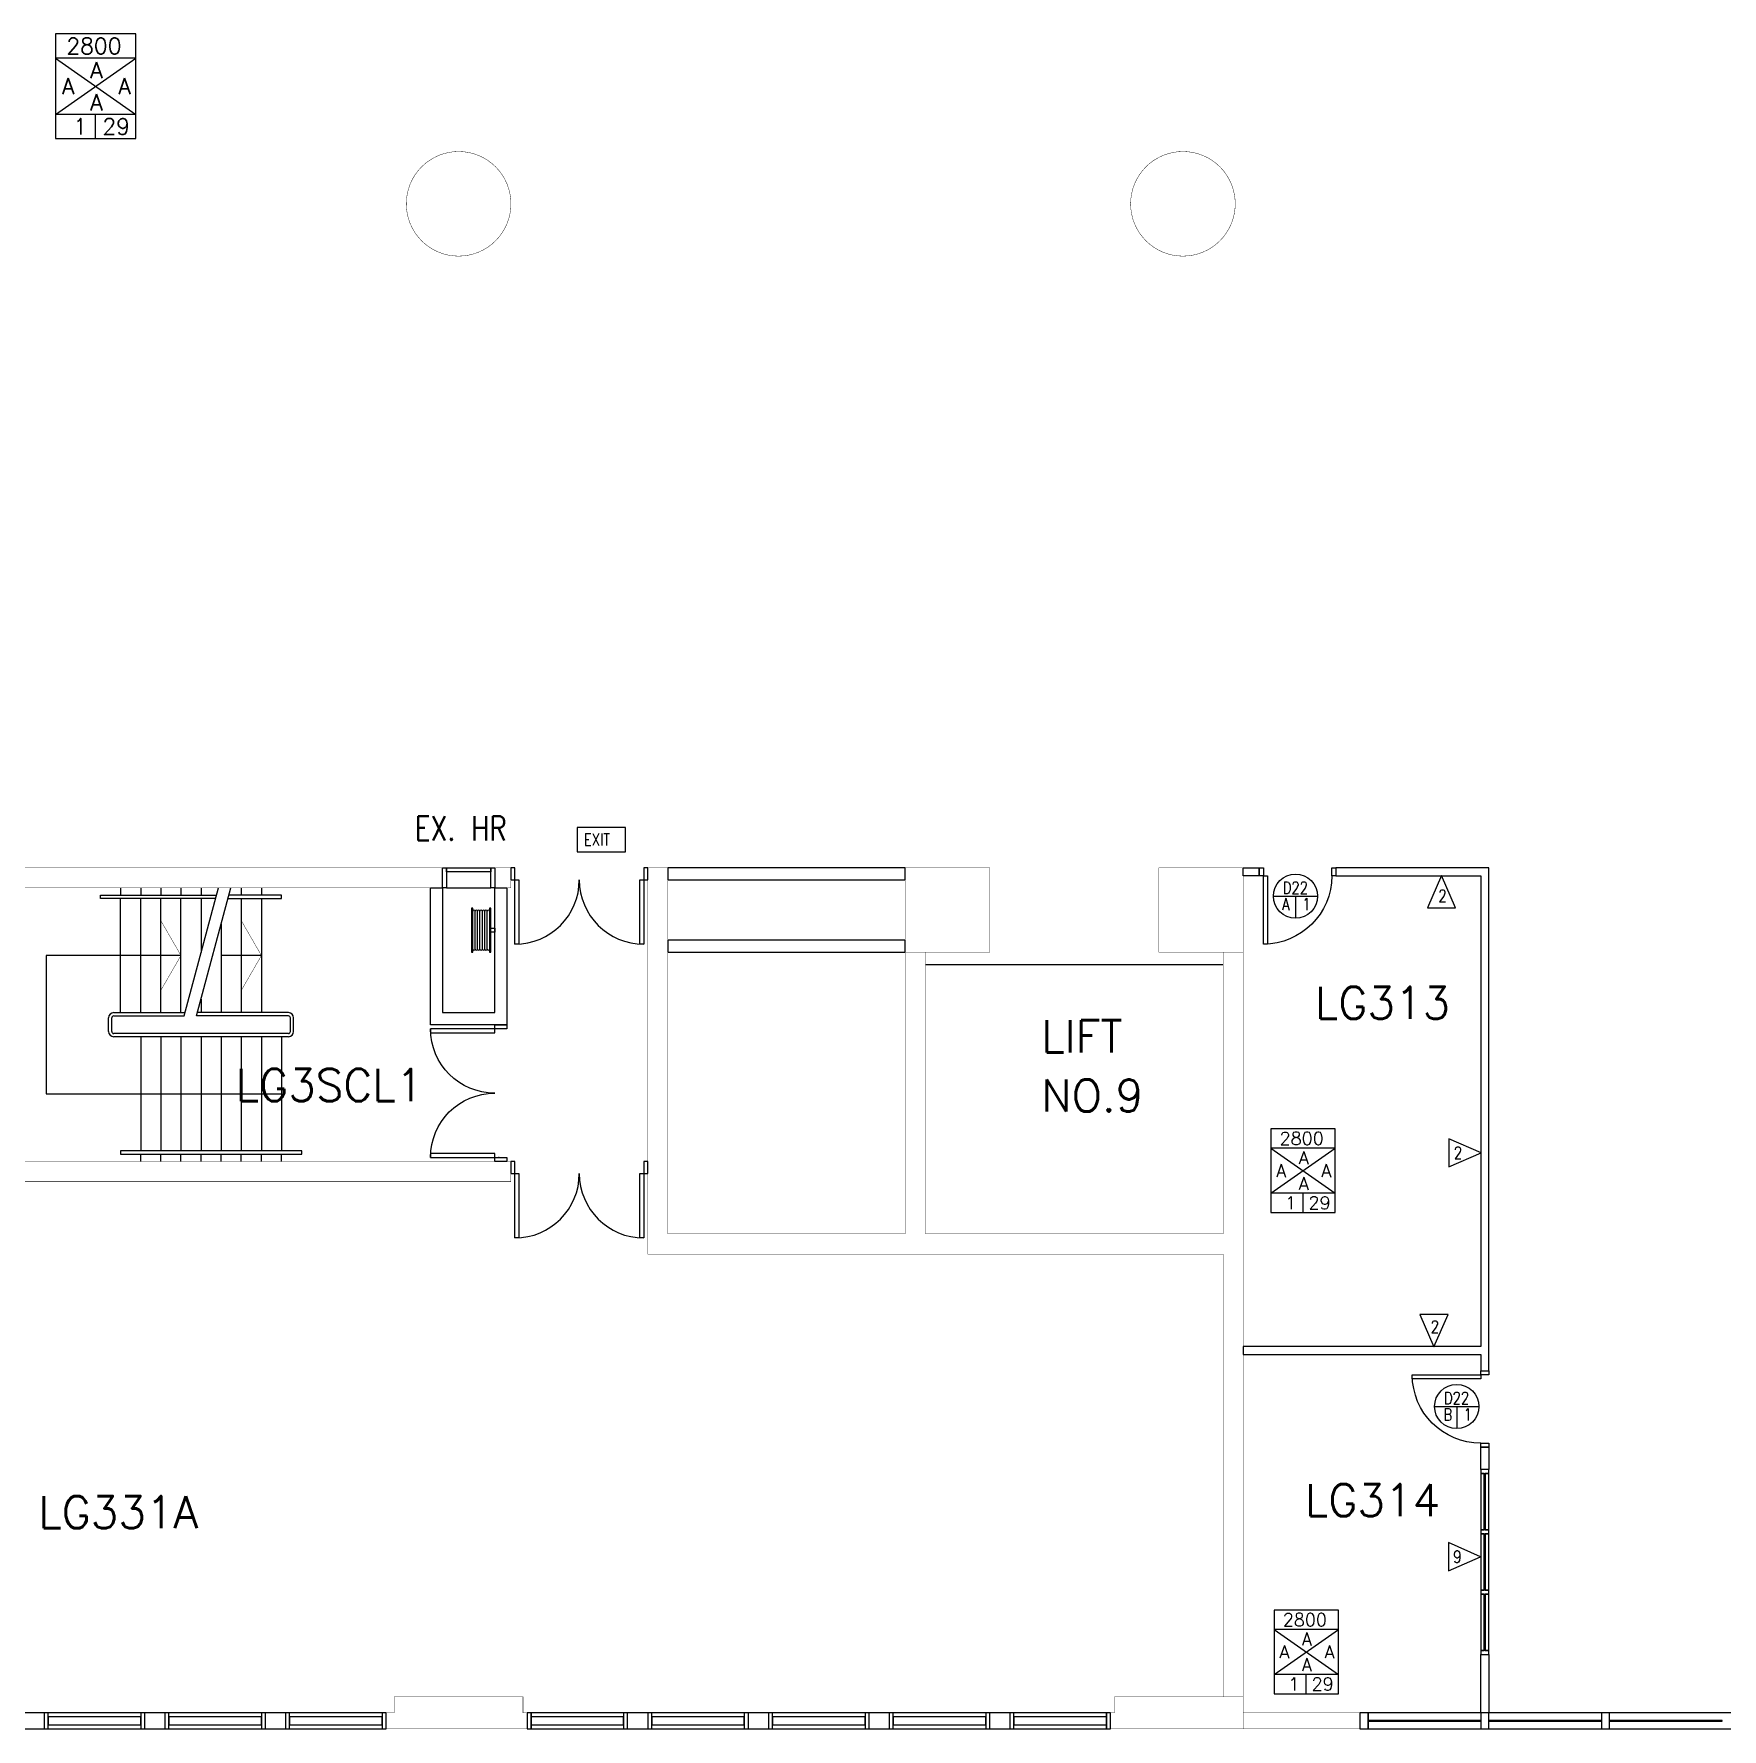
# Model space of a CAD drawing. Extents: x -163002 to 22103, y -103500 to 51643.
# Drawn here: x -62277 to -41300, y 5848 to 26911 of the extents above; entities that cross this region are included whole.
import ezdxf

# ---------------------------------------------------------------- set-up
doc = ezdxf.new("R2010")
doc.units = 0
doc.header["$LTSCALE"] = 1000
doc.header["$MEASUREMENT"] = 0
doc.layers.get('0').update_dxf_attribs({"linetype": 'CONTINUOUS'})
for name, color, linetype in [('s2113a$0$11', 7, 'CONTINUOUS'), ('s2113a$0$17', 7, 'CONTINUOUS'), ('s2113a$0$20', 7, 'CONTINUOUS'), ('s2113a$0$23', 7, 'CONTINUOUS'), ('s2113a$0$25', 7, 'CONTINUOUS'), ('s2113a$0$29', 7, 'CONTINUOUS'), ('s2113a$0$30', 7, 'CONTINUOUS'), ('s2113a$0$41', 7, 'CONTINUOUS'), ('s2113a$0$51', 7, 'CONTINUOUS'), ('s2113a$0$56', 7, 'CONTINUOUS'), ('s2113a$0$6', 7, 'CONTINUOUS'), ('s2113a$0$ROOM-NO', 4, 'CONTINUOUS')]:
    doc.layers.add(name, color=color, linetype=linetype)
doc.styles.add('s2113a$0$STANDARD', font='SIMPLEX')

# ---------------------------------------------------------------- blocks, each defined once
blk = doc.blocks.new('s2113a$0$FFBOX')
at = {"layer": 's2113a$0$51', "linetype": 'Continuous'}
blk.add_line((0, -0.65), (0, -0.35), dxfattribs=at)
blk.add_lwpolyline([(-0.5, -0.65), (0.5, -0.65), (0.5, 0.65), (-0.5, 0.65)], close=True, dxfattribs=at)
blk.add_lwpolyline([(-0.5, -0.35), (0.5, 0.35), (-0.5, 0.35), (0.5, -0.35), (-0.5, -0.35)], dxfattribs=at)
at = {"layer": 's2113a$0$51', "linetype": 'Continuous', "style": 's2113a$0$STANDARD'}
for tag, p in [('TAG1', (-0.3638, 0.4)), ('TAG5', (-0.0661, 0.1)), ('TAG6', (-0.4161, -0.1)), ('TAG7', (0.2839, -0.1)), ('TAG4', (-0.0661, -0.3)), ('TAG2', (-0.4154, -0.6)), ('TAG3', (0.0846, -0.6))]:
    blk.add_attdef(tag, p, '', height=0.2, dxfattribs=at)
blk = doc.blocks.new('s2113a$0$EXIT')
at = {"layer": 's2113a$0$56', "color": 1, "linetype": 'Continuous'}
blk.add_lwpolyline([(0, 0), (0.6, 0), (0.6, 0.3001), (0, 0.3001)], close=True, dxfattribs=at)
at = {"layer": 's2113a$0$56', "color": 1, "linetype": 'Continuous', "style": 's2113a$0$STANDARD', "width": 0.8}
blk.add_text('EXIT', height=0.15, dxfattribs=at).set_placement((0.0816, 0.0747))
blk = doc.blocks.new('s2113a$0$D1700A')
at = {"layer": 's2113a$0$30', "color": 14, "linetype": 'Continuous'}
for points in [[(0.05, 0.15), (0.05, 0.95), (0.1, 0.95), (0.1, 0.15)], [(1.6, 0.15), (1.6, 0.95), (1.65, 0.95), (1.65, 0.15)], [(0, 0.15), (0, 0), (0.05, 0), (0.05, 0.15)], [(1.65, 0.15), (1.65, 0), (1.7, 0), (1.7, 0.15)]]:
    blk.add_lwpolyline(points, close=True, dxfattribs=at)
for centre, start, end in [((0.05, 0.15), 0, 90), ((1.650003, 0.15), 90, 180)]:
    blk.add_arc(centre, 0.800001, start, end, dxfattribs=at)
blk = doc.blocks.new('s2113a$0$HR1')
at = {"layer": 's2113a$0$56', "color": 1, "linetype": 'Continuous'}
for p, q in [((-0.235, 0.245), (0.235, 0.245)), ((-0.235, 0.215), (0.235, 0.215)), ((-0.235, 0.185), (0.235, 0.185)), ((-0.235, 0.155), (0.235, 0.155)), ((-0.235, 0.125), (0.235, 0.125)), ((-0.235, 0.095), (0.235, 0.095))]:
    blk.add_line(p, q, dxfattribs=at)
for points in [[(-0.275, 0.275), (0.275, 0.275), (0.275, 0.29), (-0.275, 0.29)], [(-0.275, 0.05), (0.275, 0.05), (0.275, 0.065), (-0.275, 0.065)], [(-0.025, 0.05), (0.025, 0.05), (0.025, 0), (-0.025, 0)]]:
    blk.add_lwpolyline(points, close=True, dxfattribs=at)
for centre, start, end in [((-0.235, 0.26), 90, 270), ((-0.235, 0.23), 90, 270), ((-0.235, 0.2), 90, 270), ((0.235, 0.26), 270, 90), ((0.235, 0.23), 270, 90), ((0.235, 0.2), 270, 90), ((-0.235, 0.17), 90, 270), ((-0.235, 0.14), 90, 270), ((-0.235, 0.11), 90, 270), ((-0.235, 0.08), 90, 270), ((0.235, 0.17), 270, 90), ((0.235, 0.14), 270, 90), ((0.235, 0.11), 270, 90), ((0.235, 0.08), 270, 90)]:
    blk.add_arc(centre, 0.015, start, end, dxfattribs=at)
blk = doc.blocks.new('s2113a$0$D950A')
at = {"layer": 's2113a$0$41', "color": 14, "linetype": 'Continuous'}
for points in [[(0.05, 0.1), (0.1, 0.1), (0.1, 0.95), (0.05, 0.95)], [(0.05, 0.1), (0, 0.1), (0, 0), (0.05, 0)], [(0.95, 0.1), (0.9, 0.1), (0.9, 0), (0.95, 0)]]:
    blk.add_lwpolyline(points, close=True, dxfattribs=at)
blk.add_arc((0.05, 0.1), 0.85, 0, 90, dxfattribs=at)
blk = doc.blocks.new('s2113a$0$PC4')
at = {"layer": 's2113a$0$51', "linetype": 'Continuous'}
blk.add_lwpolyline([(-0.175, -0.4), (0.175, -0.4), (0, 0)], close=True, dxfattribs=at)
at = {"layer": 's2113a$0$51', "linetype": 'Continuous', "style": 's2113a$0$STANDARD', "width": 0.8}
blk.add_attdef('TAG1', (-0.0397, -0.325), '', height=0.15, dxfattribs=at)
blk = doc.blocks.new('s2113a$0$PC1')
at = {"layer": 's2113a$0$51', "linetype": 'Continuous'}
blk.add_lwpolyline([(-0.35, 0.175), (-0.35, -0.175), (0.05, 0)], close=True, dxfattribs=at)
at = {"layer": 's2113a$0$51', "linetype": 'Continuous', "style": 's2113a$0$STANDARD', "width": 0.8}
blk.add_attdef('TAG1', (-0.2897, -0.075), '', height=0.15, dxfattribs=at)
blk = doc.blocks.new('s2113a$0$PC2')
at = {"layer": 's2113a$0$51', "linetype": 'Continuous'}
blk.add_lwpolyline([(0.175, 0.4), (-0.175, 0.4), (0, 0)], close=True, dxfattribs=at)
at = {"layer": 's2113a$0$51', "linetype": 'Continuous', "style": 's2113a$0$STANDARD', "width": 0.8}
blk.add_attdef('TAG1', (-0.0397, 0.175), '', height=0.15, dxfattribs=at)
blk = doc.blocks.new('s2113a$0$DRMK2')
at = {"layer": 's2113a$0$29', "linetype": 'Continuous'}
for p, q in [((-0.275, 0), (0.275, 0)), ((0, 0), (0, -0.275))]:
    blk.add_line(p, q, dxfattribs=at)
blk.add_circle((0, 0), 0.275, dxfattribs=at)
at = {"layer": 's2113a$0$29', "linetype": 'Continuous', "style": 's2113a$0$STANDARD', "width": 0.8}
for tag, p in [('TAG6', (-0.2183, 0.03)), ('TAG1', (-0.1587, 0.03)), ('TAG5', (-0.2242, -0.175)), ('TAG4', (-0.1647, -0.175)), ('TAG3', (0.0258, -0.175)), ('TAG2', (0.0853, -0.175))]:
    blk.add_attdef(tag, p, '', height=0.15, dxfattribs=at)
blk = doc.blocks.new('s2113a')
at = {"layer": 's2113a$0$11', "color": 14, "linetype": 'Continuous'}
blk.add_line((-51199.9, 15350.1), (-47499.9, 15350.1), dxfattribs=at)
at = {"layer": 's2113a$0$11', "color": 14, "linetype": 'Continuous', "const_width": 5}
for points in [[(-64849.8, 16550.1), (-57199.9, 16550.1), (-57199.9, 16300.1), (-62749.9, 16300.1)], [(-62749.9, 12900.1), (-56349.9, 12900.1), (-56349.9, 12650.1), (-66099.9, 12650.1)]]:
    blk.add_lwpolyline(points, dxfattribs=at)
for points in [[(-56549.9, 16300.1), (-56349.9, 16300.1), (-56349.9, 16550.1), (-56549.9, 16550.1)], [(-54399.9, 16550.2), (-54399.9, 12000.2), (-51449.9, 12000.2), (-51449.9, 15500.1), (-51199.9, 15500.1), (-51199.9, 12000.1), (-47499.9, 12000.1), (-47499.9, 15500.1), (-47249.9, 15500.1), (-47249.9, 6250.1), (-47499.9, 6250.1), (-47499.9, 11750.2), (-54649.9, 11750.2), (-54649.9, 16550.2)], [(-62399.9, 5850.1), (-62149.9, 5850.1), (-62149.9, 6050.1), (-62399.9, 6050.1)], [(-60899.9, 5850.1), (-60649.9, 5850.1), (-60649.9, 6050.1), (-60899.9, 6050.1)], [(-59399.9, 5850.1), (-59149.9, 5850.1), (-59149.9, 6050.1), (-59399.9, 6050.1)], [(-54899.9, 5850.1), (-54649.9, 5850.1), (-54649.9, 6050.1), (-54899.9, 6050.1)], [(-53399.9, 5850.1), (-53149.9, 5850.1), (-53149.9, 6050.1), (-53399.9, 6050.1)], [(-51899.9, 5850.1), (-51649.9, 5850.1), (-51649.9, 6050.1), (-51899.9, 6050.1)], [(-50399.9, 5850.1), (-50149.9, 5850.1), (-50149.9, 6050.1), (-50399.9, 6050.1)], [(-47250.4, 5850.1), (-45799.9, 5850.1), (-45799.9, 6050.1), (-47250.4, 6050.1)]]:
    blk.add_lwpolyline(points, close=True, dxfattribs=at)
at = {"layer": 's2113a$0$11', "color": 14, "linetype": 'Continuous'}
for points in [[(-51449.9, 16550.1), (-54399.9, 16550.1), (-54399.9, 16400.1), (-51449.9, 16400.1)], [(-56549.9, 16300.1), (-56399.9, 16300.1), (-56399.9, 14600.1), (-57349.9, 14600.1), (-57349.9, 16300.1), (-57199.9, 16300.1), (-57199.9, 14750.1), (-56549.9, 14750.1)], [(-51449.9, 15650.1), (-54399.9, 15650.1), (-54399.9, 15500.1), (-51449.9, 15500.1)]]:
    blk.add_lwpolyline(points, close=True, dxfattribs=at)
at = {"layer": 's2113a$0$17', "color": 14, "linetype": 'Continuous'}
for points in [[(-47250.5, 16550.1), (-47050.5, 16550.1), (-47050.5, 16450.1), (-47250.5, 16450.1), (-47250.5, 16550.1)], [(-44199.9, 9350.1), (-44199.9, 9075.1), (-44299.9, 9075.1), (-44299.9, 9350.1), (-44199.9, 9350.1)], [(-44199.9, 6775.1), (-44199.9, 6050.1), (-44299.9, 6050.1), (-44299.9, 6775.1), (-44199.9, 6775.1)]]:
    blk.add_lwpolyline(points, dxfattribs=at)
blk.add_lwpolyline([(-44199.9, 10300.1), (-44199.9, 16550.1), (-46100.5, 16550.1), (-46100.5, 16450.1), (-44299.9, 16450.1), (-44299.9, 10600.1), (-47249.9, 10600.1), (-47249.9, 10500.1), (-44299.9, 10500.1), (-44299.9, 10300.1)], close=True, dxfattribs=at)
at = {"layer": 's2113a$0$17', "color": 8, "linetype": 'Continuous'}
blk.add_lwpolyline([(-47250.5, 10500.1), (-44299.9, 10500.1), (-44299.9, 10300.1), (-44199.9, 10300.1)], dxfattribs=at)
at = {"layer": 's2113a$0$20', "color": 1, "linetype": 'Continuous'}
for points in [[(-44299.9, 9075.1), (-44299.9, 9025.1), (-44199.9, 9025.1), (-44199.9, 9075.1)], [(-44254.9, 8325.1), (-44254.9, 9025.1), (-44299.9, 9025.1), (-44299.9, 8325.1)], [(-44199.9, 8325.1), (-44199.9, 9025.1), (-44244.9, 9025.1), (-44244.9, 8325.1)], [(-44299.9, 8325.1), (-44299.9, 8275.1), (-44199.9, 8275.1), (-44199.9, 8325.1)], [(-44254.9, 7575.1), (-44254.9, 8275.1), (-44299.9, 8275.1), (-44299.9, 7575.1)], [(-44199.9, 7575.1), (-44199.9, 8275.1), (-44244.9, 8275.1), (-44244.9, 7575.1)], [(-44299.9, 7575.1), (-44299.9, 7525.1), (-44199.9, 7525.1), (-44199.9, 7575.1)], [(-44254.9, 6825.1), (-44254.9, 7525.1), (-44299.9, 7525.1), (-44299.9, 6825.1)], [(-44199.9, 6825.1), (-44199.9, 7525.1), (-44244.9, 7525.1), (-44244.9, 6825.1)], [(-44299.9, 6825.1), (-44299.9, 6775.1), (-44199.9, 6775.1), (-44199.9, 6825.1)]]:
    blk.add_lwpolyline(points, close=True, dxfattribs=at)
at = {"layer": 's2113a$0$23', "color": 14, "linetype": 'Continuous'}
for points in [[(-65149.9, 5850.1), (-57899.9, 5850.1), (-57899.9, 6050.1), (-65149.9, 6050.1)], [(-62149.9, 5850.1), (-62099.9, 5850.1), (-62099.9, 6050.1), (-62149.9, 6050.1)], [(-62099.9, 5900.1), (-60949.9, 5900.1), (-60949.9, 6000.1), (-62099.9, 6000.1)], [(-60949.9, 5850.1), (-60899.9, 5850.1), (-60899.9, 6050.1), (-60949.9, 6050.1)], [(-60649.9, 5850.1), (-60599.9, 5850.1), (-60599.9, 6050.1), (-60649.9, 6050.1)], [(-60599.9, 5900.1), (-59449.9, 5900.1), (-59449.9, 6000.1), (-60599.9, 6000.1)], [(-59449.9, 5850.1), (-59399.9, 5850.1), (-59399.9, 6050.1), (-59449.9, 6050.1)], [(-59149.9, 5850.1), (-59099.9, 5850.1), (-59099.9, 6050.1), (-59149.9, 6050.1)], [(-59099.9, 5900.1), (-57949.9, 5900.1), (-57949.9, 6000.1), (-59099.9, 6000.1)], [(-57949.9, 5850.1), (-57899.9, 5850.1), (-57899.9, 6050.1), (-57949.9, 6050.1)], [(-56149.9, 5850.1), (-56099.9, 5850.1), (-56099.9, 6050.1), (-56149.9, 6050.1)], [(-56099.9, 5850.1), (-48949.9, 5850.1), (-48949.9, 6050.1), (-56099.9, 6050.1)], [(-56099.9, 5900.1), (-54949.9, 5900.1), (-54949.9, 6000.1), (-56099.9, 6000.1)], [(-54949.9, 5850.1), (-54899.9, 5850.1), (-54899.9, 6050.1), (-54949.9, 6050.1)], [(-54649.9, 5850.1), (-54599.9, 5850.1), (-54599.9, 6050.1), (-54649.9, 6050.1)], [(-54599.9, 5900.1), (-53449.9, 5900.1), (-53449.9, 6000.1), (-54599.9, 6000.1)], [(-53449.9, 5850.1), (-53399.9, 5850.1), (-53399.9, 6050.1), (-53449.9, 6050.1)], [(-53149.9, 5850.1), (-53099.9, 5850.1), (-53099.9, 6050.1), (-53149.9, 6050.1)], [(-53099.9, 5900.1), (-51949.9, 5900.1), (-51949.9, 6000.1), (-53099.9, 6000.1)], [(-51949.9, 5850.1), (-51899.9, 5850.1), (-51899.9, 6050.1), (-51949.9, 6050.1)], [(-51649.9, 5850.1), (-51599.9, 5850.1), (-51599.9, 6050.1), (-51649.9, 6050.1)], [(-51599.9, 5900.1), (-50449.9, 5900.1), (-50449.9, 6000.1), (-51599.9, 6000.1)], [(-50449.9, 5850.1), (-50399.9, 5850.1), (-50399.9, 6050.1), (-50449.9, 6050.1)], [(-50149.9, 5850.1), (-50099.9, 5850.1), (-50099.9, 6050.1), (-50149.9, 6050.1)], [(-50099.9, 5900.1), (-48949.9, 5900.1), (-48949.9, 6000.1), (-50099.9, 6000.1)], [(-48949.9, 5850.1), (-48899.9, 5850.1), (-48899.9, 6050.1), (-48949.9, 6050.1)], [(-45699.9, 6050.1), (-45799.9, 6050.1), (-45799.9, 5850.1), (-45699.9, 5850.1)], [(-45700.4, 5945.1), (-44300.8, 5945.1), (-44300.8, 5955.1), (-45700.4, 5955.1)], [(-45699.9, 5850.1), (-32299.9, 5850.1), (-32299.9, 6050.1), (-45699.9, 6050.1)], [(-44199.9, 6050.1), (-44299.9, 6050.1), (-44299.9, 5850.1), (-44199.9, 5850.1)], [(-44200.4, 5945.1), (-42800.8, 5945.1), (-42800.8, 5955.1), (-44200.4, 5955.1)], [(-42699.9, 6050.1), (-42799.9, 6050.1), (-42799.9, 5850.1), (-42699.9, 5850.1)], [(-42700.4, 5945.1), (-41300.8, 5945.1), (-41300.8, 5955.1), (-42700.4, 5955.1)]]:
    blk.add_lwpolyline(points, close=True, dxfattribs=at)
at = {"layer": 's2113a$0$25', "color": 10, "linetype": 'Continuous'}
for p, q in [((-61199.9, 16300.1), (-61199.9, 16209.5)), ((-60949.9, 16300.1), (-60949.9, 16209.5)), ((-60699.9, 16300.1), (-60699.9, 16209.5)), ((-60449.9, 16300.1), (-60449.9, 16209.5)), ((-60410.7, 14709.7), (-59984.6, 16300.1)), ((-60255.5, 14709.7), (-59829.4, 16300.1)), ((-60199.9, 16300.1), (-60199.9, 16209.5)), ((-59699.9, 16300.1), (-59699.9, 16209.5)), ((-59449.9, 16300.1), (-59449.9, 16209.5)), ((-61199.9, 14750.1), (-61199.9, 16170.1)), ((-60949.9, 14750.1), (-60949.9, 16170.1)), ((-60699.9, 14750.1), (-60699.9, 16170.1)), ((-60449.9, 14750.1), (-60449.9, 16170.1)), ((-60199.9, 16170.1), (-60199.9, 15496.5)), ((-59699.9, 16170.1), (-59699.9, 14749.7)), ((-59449.9, 16170.1), (-59449.9, 14749.7)), ((-59949.9, 15850.3), (-59949.9, 14749.7)), ((-59450, 15459.8), (-59949.9, 15459.9)), ((-61284.9, 14749.8), (-60400, 14749.7)), ((-59114.9, 14749.7), (-60244.8, 14749.7)), ((-60199.9, 14917.2), (-60199.9, 14749.7)), ((-61349.9, 14515.6), (-61349.9, 14684.8)), ((-61309.9, 14515.6), (-61309.9, 14684.8)), ((-61284.9, 14709.8), (-60410.7, 14709.7)), ((-59114.9, 14709.7), (-60255.5, 14709.7)), ((-59089.9, 14515.8), (-59089.9, 14684.7)), ((-59049.9, 14515.8), (-59049.9, 14684.7)), ((-59114.9, 14490.8), (-61284.9, 14490.6)), ((-59114.9, 14450.8), (-61284.9, 14450.6)), ((-60949.9, 14450.3), (-60949.9, 13030.3)), ((-60699.9, 14450.3), (-60699.9, 13030.3)), ((-60449.9, 14450.3), (-60449.9, 13030.3)), ((-60199.9, 14450.3), (-60199.9, 13030.3)), ((-59949.9, 14450.3), (-59949.9, 13030.3)), ((-59699.9, 14450.3), (-59699.9, 13030.3)), ((-59449.9, 14450.3), (-59449.9, 13030.3)), ((-59199.9, 14450.3), (-59200, 13030.8)), ((-60949.9, 12900.3), (-60949.9, 12990.9)), ((-60699.9, 12900.3), (-60699.9, 12990.9)), ((-60449.9, 12900.3), (-60449.9, 12990.9)), ((-60199.9, 12900.3), (-60199.9, 12990.9)), ((-59949.9, 12900.3), (-59949.9, 12990.9)), ((-59699.9, 12900.3), (-59699.9, 12990.9)), ((-59449.9, 12900.3), (-59449.9, 12990.9)), ((-59199.9, 12900.3), (-59199.9, 12990.9))]:
    blk.add_line(p, q, dxfattribs=at)
for points in [[(-60019.6, 16169.6), (-61449.9, 16169.7), (-61449.9, 16209.6), (-60008.9, 16209.5)], [(-59864.4, 16169.6), (-59199.9, 16169.6), (-59199.9, 16209.6), (-59853.6, 16209.6)], [(-60449.8, 15460), (-62124.9, 15460.3), (-62124.9, 13740.1), (-59199.9, 13740.5)]]:
    blk.add_lwpolyline(points, dxfattribs=at)
at = {"layer": 's2113a$0$25', "color": 10, "linetype": 'Continuous', "const_width": 5}
for points in [[(-60699.8, 15027), (-60449.8, 15460), (-60699.8, 15893)], [(-59700, 15026.8), (-59450, 15459.8), (-59700, 15892.8)]]:
    blk.add_lwpolyline(points, dxfattribs=at)
at = {"layer": 's2113a$0$25', "color": 10, "linetype": 'Continuous'}
blk.add_lwpolyline([(-61199.9, 12990.8), (-58950, 12990.8), (-58950, 13030.8), (-61199.9, 13030.8)], close=True, dxfattribs=at)
for centre, radius, start, end in [((-61284.9, 14684.797), 65, 90.001533, 179.999997), ((-59114.9, 14684.7), 65, 0, 90), ((-61284.9, 14684.792), 25, 90.001375, 179.999997), ((-59114.9, 14684.7), 25, 0, 90), ((-61284.9, 14515.604), 65, 180, 269.998931), ((-61284.9, 14515.607), 25, 180, 269.996081), ((-59114.9, 14515.802), 25, 270.005014, 359.999997), ((-59114.9, 14515.801), 65, 270.004514, 0)]:
    blk.add_arc(centre, radius, start, end, dxfattribs=at)
at = {"layer": 's2113a$0$30', "color": 14, "linetype": 'Continuous'}
blk.add_line((-57149.9, 16300.1), (-56599.9, 16300.1), dxfattribs=at)
for points in [[(-57199.9, 16300.1), (-57199.9, 16550.1), (-57149.9, 16550.1), (-57149.9, 16300.1)], [(-57149.9, 16550.1), (-56599.9, 16550.1), (-56599.9, 16500.1), (-57149.9, 16500.1)], [(-56599.9, 16300.1), (-56599.9, 16550.1), (-56549.9, 16550.1), (-56549.9, 16300.1)]]:
    blk.add_lwpolyline(points, close=True, dxfattribs=at)
blk.add_point((-56499.9, 12950.1), dxfattribs=at)
at = {"layer": 's2113a$0$6', "color": 12, "linetype": 'Continuous', "const_width": 5}
for points in [[(-56349.9, 24800.1, 1), (-57649.9, 24800.1, 1)], [(-47349.9, 24800.1, 1), (-48649.9, 24800.1, 1)]]:
    blk.add_lwpolyline(points, format="xyb", close=True, dxfattribs=at)
at = {"layer": 's2113a$0$6', "color": 14, "linetype": 'Continuous', "const_width": 5}
for points in [[(-50399.9, 16550.1), (-51449.9, 16550.1), (-51449.9, 15500.1), (-50399.9, 15500.1)], [(-47249.9, 16550.1), (-48299.9, 16550.1), (-48299.9, 15500.1), (-47249.9, 15500.1)]]:
    blk.add_lwpolyline(points, close=True, dxfattribs=at)
at = {"layer": 's2113a$0$6', "color": 2, "linetype": 'Continuous', "const_width": 5}
for points in [[(-57899.9, 5850.1), (-56149.9, 5850.1), (-56149.9, 6050.1), (-56199.9, 6050.1), (-56199.9, 6250.1), (-57799.9, 6250.1), (-57799.9, 6050.1), (-57899.9, 6050.1)], [(-48899.9, 5850.1), (-47249.9, 5850.1), (-47249.9, 6250.1), (-48849.9, 6250.1), (-48849.9, 6050.1), (-48899.9, 6050.1)]]:
    blk.add_lwpolyline(points, close=True, dxfattribs=at)
at = {"xscale": 999.9979999999999, "yscale": 999.9979999999999, "zscale": 1000}
for name, p, values in [('s2113a$0$FFBOX', (-61510.5, 26261.3), {'TAG1': '2800', 'TAG2': ' 1', 'TAG3': '29', 'TAG4': 'A', 'TAG5': 'A', 'TAG6': 'A', 'TAG7': 'A'}), ('s2113a$0$DRMK2', (-46601.3, 16196.9), {'TAG1': 'D22', 'TAG2': '1', 'TAG4': 'A'}), ('s2113a$0$PC4', (-44786.2, 16452.8), {'TAG1': '2'}), ('s2113a$0$PC1', (-44343.8, 13007.5), {'TAG1': '2'}), ('s2113a$0$PC2', (-44881, 10597.4), {'TAG1': '2'}), ('s2113a$0$DRMK2', (-44598, 9855.9), {'TAG1': 'D22', 'TAG2': '1', 'TAG4': 'B'}), ('s2113a$0$PC1', (-44351.7, 7989.7), {'TAG1': '9'})]:
    blk.add_blockref(name, p, dxfattribs=at).add_auto_attribs(values)
at = {"xscale": 999.9979999999999, "zscale": 1000}
for name, p, yscale in [('s2113a$0$EXIT', (-55524.9, 16750.1), 999.9979999999999), ('s2113a$0$D950A', (-47050.5, 16550.1), -999.9979999999999)]:
    blk.add_blockref(name, p, dxfattribs=dict(at, yscale=yscale))
for name, p, yscale, rotation in [('s2113a$0$D1700A', (-54649.9, 16550.2), 999.9979999999999, 180), ('s2113a$0$HR1', (-56549.9, 15775.1), 999.9979999999999, 90), ('s2113a$0$D1700A', (-56399.9, 14600.1), -999.9979999999999, 270), ('s2113a$0$D1700A', (-54649.9, 12900.1), 999.9979999999999, 180), ('s2113a$0$D950A', (-44199.9, 10300.1), -999.9979999999999, 270)]:
    blk.add_blockref(name, p, dxfattribs=dict(at, yscale=yscale, rotation=rotation))
ref = blk.add_blockref('s2113a$0$FFBOX', (-46507.5, 12786.6), dxfattribs=dict(xscale=799.9970000000001, yscale=799.9970000000001, zscale=1000))
ref.add_attrib('TAG1', '2800', (-46798.6, 13106.6), dxfattribs={"layer": 's2113a$0$51', "linetype": 'Continuous', "height": 160, "style": 's2113a$0$STANDARD'})
ref.add_attrib('TAG2', ' 1', (-46839.8, 12306.6), dxfattribs={"layer": 's2113a$0$51', "linetype": 'Continuous', "height": 160, "style": 's2113a$0$STANDARD'})
ref.add_attrib('TAG3', '29', (-46439.8, 12306.6), dxfattribs={"layer": 's2113a$0$51', "linetype": 'Continuous', "height": 160, "style": 's2113a$0$STANDARD'})
ref.add_attrib('TAG4', 'A', (-46560.4, 12546.6), dxfattribs={"layer": 's2113a$0$51', "linetype": 'Continuous', "height": 160, "style": 's2113a$0$STANDARD'})
ref.add_attrib('TAG5', 'A', (-46560.4, 12866.6), dxfattribs={"layer": 's2113a$0$51', "linetype": 'Continuous', "height": 160, "style": 's2113a$0$STANDARD'})
ref.add_attrib('TAG6', 'A', (-46840.4, 12706.6), dxfattribs={"layer": 's2113a$0$51', "linetype": 'Continuous', "height": 160, "style": 's2113a$0$STANDARD'})
ref.add_attrib('TAG7', 'A', (-46280.4, 12706.6), dxfattribs={"layer": 's2113a$0$51', "linetype": 'Continuous', "height": 160, "style": 's2113a$0$STANDARD'})
ref = blk.add_blockref('s2113a$0$FFBOX', (-46468.1, 6807.1), dxfattribs=dict(xscale=799.9970000000001, yscale=799.9970000000001, zscale=1000))
ref.add_attrib('TAG1', '2800', (-46759.2, 7127.1), dxfattribs={"layer": 's2113a$0$51', "linetype": 'Continuous', "height": 160, "style": 's2113a$0$STANDARD'})
ref.add_attrib('TAG2', ' 1', (-46800.4, 6327.1), dxfattribs={"layer": 's2113a$0$51', "linetype": 'Continuous', "height": 160, "style": 's2113a$0$STANDARD'})
ref.add_attrib('TAG3', '29', (-46400.4, 6327.1), dxfattribs={"layer": 's2113a$0$51', "linetype": 'Continuous', "height": 160, "style": 's2113a$0$STANDARD'})
ref.add_attrib('TAG4', 'A', (-46521, 6567.1), dxfattribs={"layer": 's2113a$0$51', "linetype": 'Continuous', "height": 160, "style": 's2113a$0$STANDARD'})
ref.add_attrib('TAG5', 'A', (-46521, 6887.1), dxfattribs={"layer": 's2113a$0$51', "linetype": 'Continuous', "height": 160, "style": 's2113a$0$STANDARD'})
ref.add_attrib('TAG6', 'A', (-46801, 6727.1), dxfattribs={"layer": 's2113a$0$51', "linetype": 'Continuous', "height": 160, "style": 's2113a$0$STANDARD'})
ref.add_attrib('TAG7', 'A', (-46241, 6727.1), dxfattribs={"layer": 's2113a$0$51', "linetype": 'Continuous', "height": 160, "style": 's2113a$0$STANDARD'})
at = {"layer": 's2113a$0$56', "color": 15, "linetype": 'Continuous', "style": 's2113a$0$STANDARD', "width": 0.8}
for s, p in [('EX.', (-57542.7, 16889.6)), ('HR', (-56843.6, 16889.6))]:
    blk.add_text(s, height=300, dxfattribs=at).set_placement(p)
at = {"layer": 's2113a$0$ROOM-NO', "style": 's2113a$0$STANDARD'}
for s, p in [('LG313', (-46360.131, 14671.47)), ('LIFT', (-49760.07, 14255.923)), ('LG3SCL1', (-59768.998, 13649.753)), ('NO.9', (-49760.07, 13519.87)), ('LG314', (-46484.107, 8492.78)), ('LG331A', (-62222.949, 8343.061))]:
    blk.add_text(s, height=400, dxfattribs=at).set_placement(p)

msp = doc.modelspace()

# ---------------------------------------------------------------- block references
msp.add_blockref('s2113a', (0, 0))

doc.saveas('drawing.dxf')
